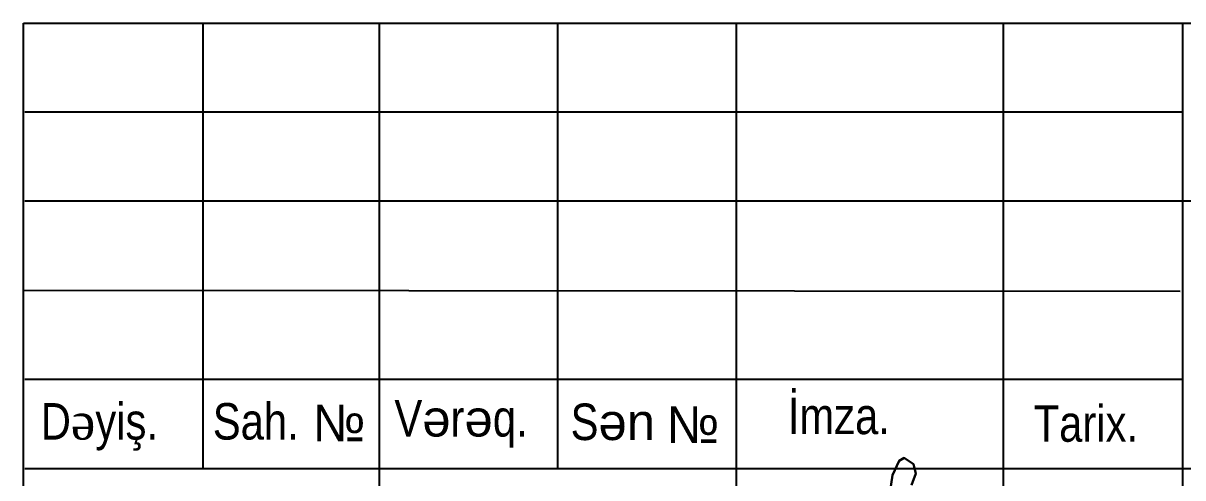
# Model space of a CAD drawing. Header units: millimetres. Extents: x -23631 to 2610815, y 484233 to 2921318.
# Drawn here: x 1757635 to 1764133, y 1482027 to 1484573 of the extents above; entities that cross this region are included whole.
import ezdxf

# ---------------------------------------------------------------- set-up
doc = ezdxf.new("R2010")
doc.units = ezdxf.units.MM
doc.styles.add('RomanS', font='A3TI(LA).TTF')
doc.styles.add('style6', font='ARIALN.TTF', dxfattribs={"height": 300})

# ---------------------------------------------------------------- blocks, each defined once
blk = doc.blocks.new('üü')
at = {"lineweight": 25, "ltscale": 15}
for p, q in [((3742371.8, 330045.4), (3742371.8, 336833.4)), ((3742371.8, 336833.4), (3765204.1, 336833.4)), ((3743615.5, 333752.6), (3743615.5, 336833.3)), ((3744837.1, 330045.4), (3744837.1, 336833.4)), ((3746070.4, 333751.8), (3746070.4, 336832.9)), ((3747305.5, 336833.4), (3747305.5, 330048.6)), ((3749156.7, 330048.6), (3749156.7, 336833.2)), ((3750394, 336833.2), (3750394, 330047)), ((3742381.3, 336221), (3750394, 336221)), ((3742381.3, 335603.9), (3750394, 335603.9)), ((3750394, 335603.9), (3765205.6, 335603.9)), ((3750378.9, 334978.2), (3742370.1, 334983.7)), ((3742381.3, 334369.7), (3750394, 334369.7)), ((3742381.3, 333752.6), (3750394, 333752.6)), ((3750394, 333752.6), (3765203.1, 333752.6))]:
    blk.add_line(p, q, dxfattribs=at)
at = {"lineweight": 5, "ltscale": 15}
for p, q in [((3742371.8, 336833.4), (3744840.2, 336833.4)), ((3744840.2, 336833.4), (3747308.5, 336833.4)), ((3749159.8, 336833.2), (3750394, 336833.2)), ((3750385.9, 336220.9), (3750385.9, 336220.9)), ((3742381.3, 333752.6), (3743615.5, 333752.6))]:
    blk.add_line(p, q, dxfattribs=at)
at = {"color": 7, "lineweight": 30}
blk.add_lwpolyline([(3748519.6, 333637.4), (3748549.6, 333718.3), (3748531.8, 333781.4), (3748468.7, 333825.8), (3748433.1, 333806.4), (3748387.7, 333706.2), (3748359.4, 333519.4)], dxfattribs=at)
at = {"lineweight": 5, "style": 'RomanS'}
blk.add_text('№', height=254.1, dxfattribs=at).set_placement((3746823.4, 333928.4))
at = {"lineweight": 25, "attachment_point": 1}
for s, insert, char_height, width, style in [('{\\fArial Narrow|b0|i0|c238|p34;İmza.\\fArial|b0|i0|c238|p34; }', (3747662.5, 334242.5), 252.32, 7625.392, 'style6'), ('D{\\fTimes New Roman|b0|i0|c238|p18;ə\\fArial Narrow|b0|i0|c238|p34;yiş.}', (3742491.8, 334205), 252.32, 7625.392, 'style6'), ('{\\fArial Narrow|b0|i0|c238|p34; Sah.}', (3743602.2, 334205), 252.32, 7625.392, 'style6'), ('№ ', (3744374, 334195.2), 254.14, 6926.517, 'RomanS'), ('V{\\fArial|b0|i0|c0|p34;ə\\fArial Narrow|b0|i0|c238|p34;r\\fArial|b0|i0|c0|p34;ə\\fArial Narrow|b0|i0|c238|p34;q}.', (3744939.7, 334226), 252.3204, 7625.392, 'style6'), ('S{\\fArial|b0|i0|c0|p34;ə\\fArial|b0|i0|c238|p34;n }', (3746159.2, 334201.7), 252.32, 7625.392, 'style6'), ('Tarix.', (3749364.4, 334190.1), 252.32, 7625.392, 'style6')]:
    blk.add_mtext(s, dxfattribs=dict(at, insert=insert, char_height=char_height, width=width, style=style))

msp = doc.modelspace()

# ---------------------------------------------------------------- block references
at = {"xscale": 0.8095442897741573, "yscale": 0.8095442897741573, "zscale": 0.8095442897741573}
msp.add_blockref('üü', (-1271979, 1211891.9), dxfattribs=at)

doc.saveas('drawing.dxf')
